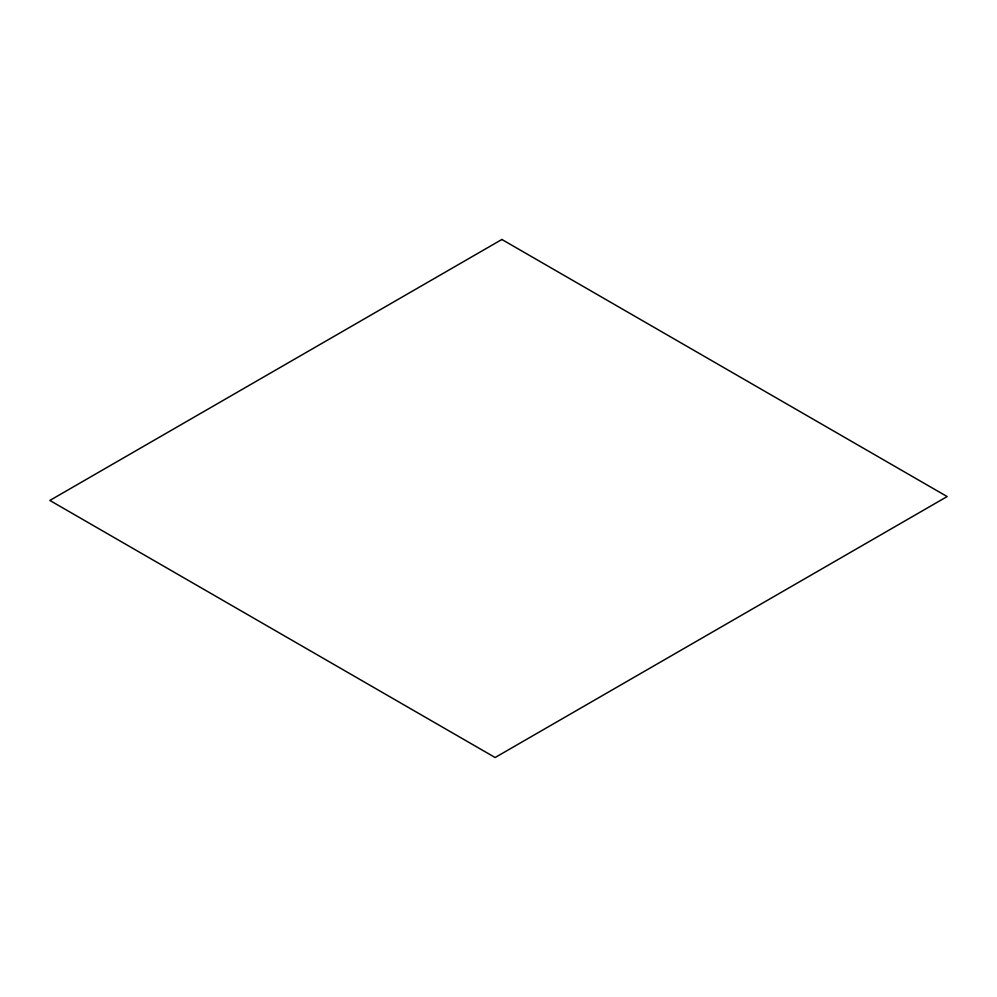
<?xml version="1.0" encoding="UTF-8"?>
<svg xmlns="http://www.w3.org/2000/svg" width="997" height="997" viewBox="0 0 997 997"><rect width="100%" height="100%" fill="white"/><g stroke="black" fill="none" stroke-linecap="round" stroke-linejoin="round"><path stroke-width="1.5" d="M501.877 239.479L49.85 500.444L495.123 757.521L947.15 496.556L501.877 239.479"/></g></svg>
